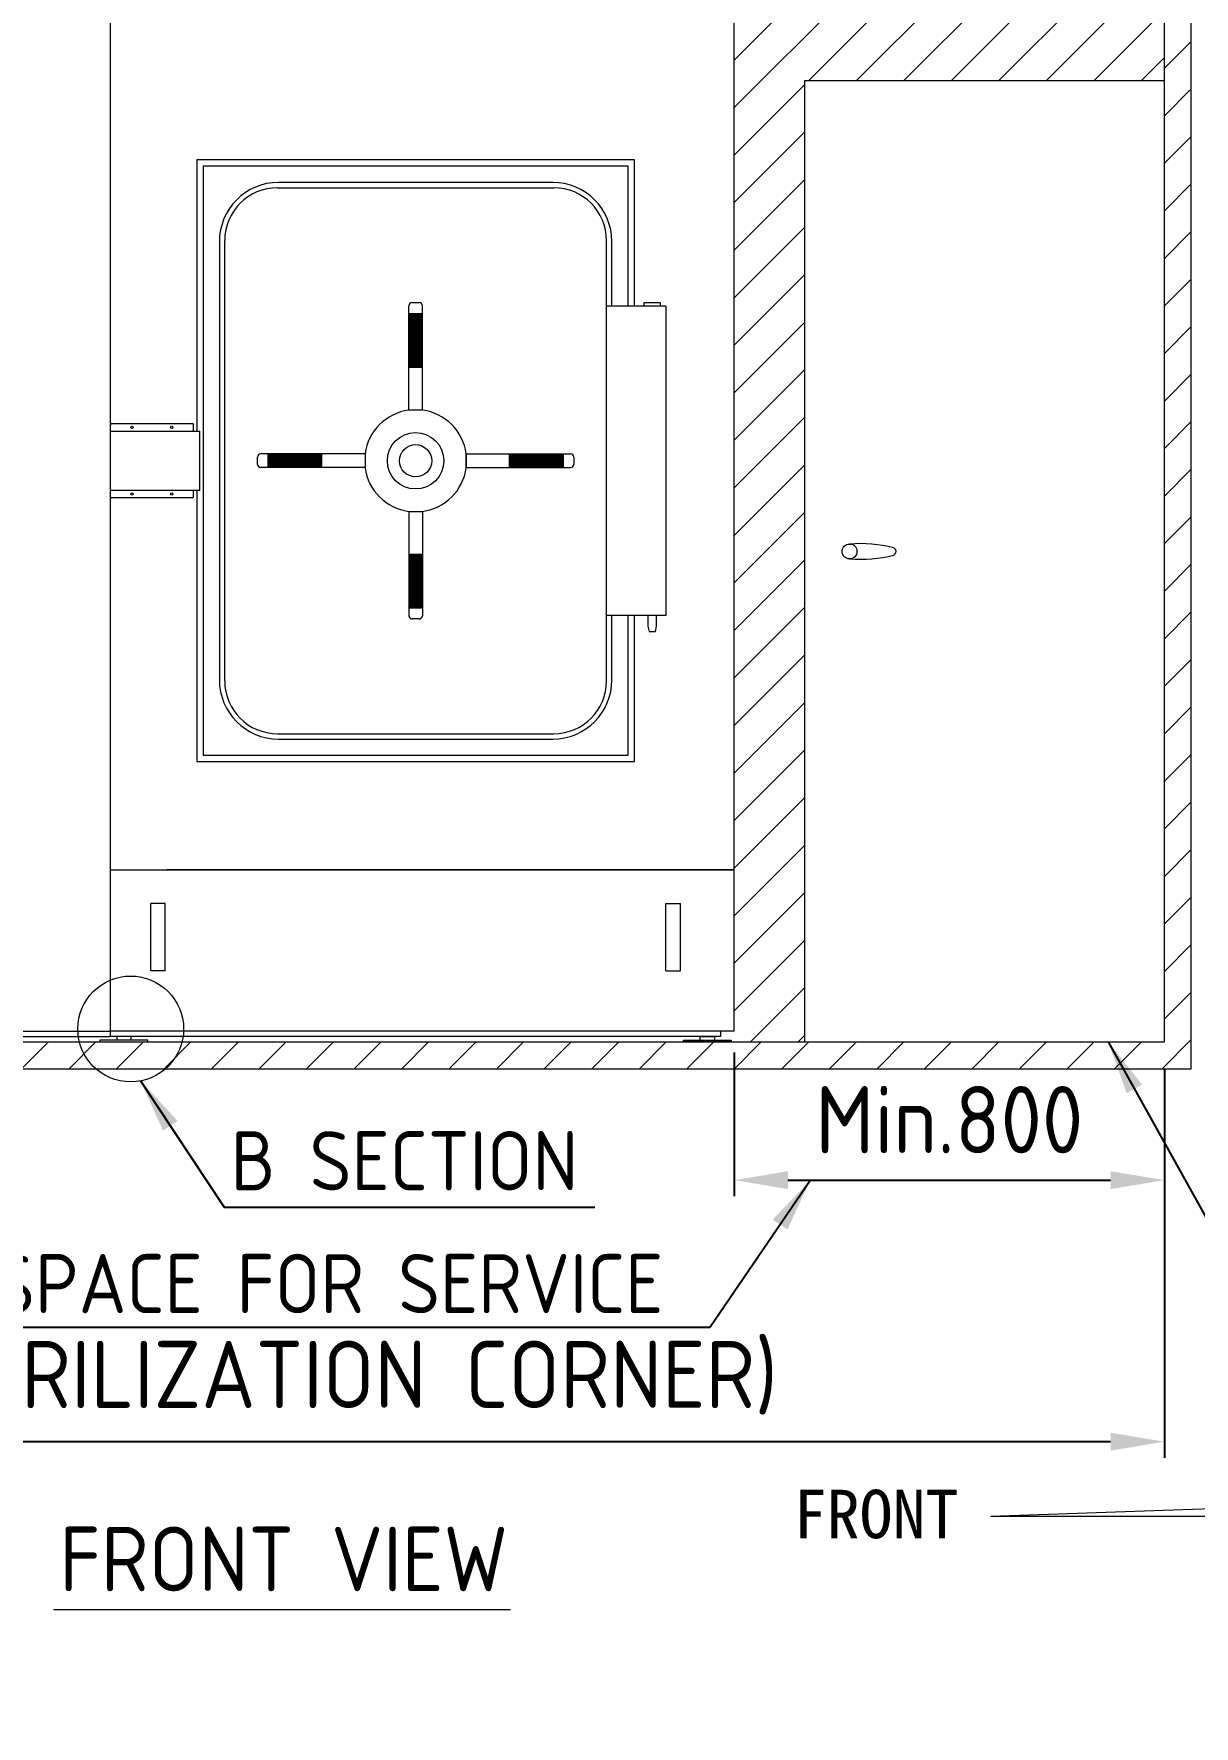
# Model space of a CAD drawing. Header units: millimetres. Extents: x -96603 to 124772, y -7961 to 34801.
# Drawn here: x 7228 to 9386, y 2065 to 5212 of the extents above; entities that cross this region are included whole.
import ezdxf

# ---------------------------------------------------------------- set-up
doc = ezdxf.new("R2010")
doc.units = ezdxf.units.MM
doc.linetypes.add('HIDDEN', pattern=[9.525, 6.35, -3.175])
doc.layers.get('0').update_dxf_attribs({"lineweight": 15})
for name, color, linetype, lineweight in [('D', 3, 'Continuous', 13), ('H', 2, 'HIDDEN', 15), ('S', 4, 'Continuous', 15)]:
    doc.layers.add(name, color=color, linetype=linetype, lineweight=lineweight)
doc.styles.get("Standard").update_dxf_attribs({"font": 'KAIU.TTF'})
doc.styles.add('STU25', font='isocp2.shx')
doc.dimstyles.new('STU25', dxfattribs={"dimscale": 50, "dimtxt": 2.5, "dimasz": 2, "dimexe": 0.6, "dimexo": 1, "dimgap": 1, "dimtad": 1, "dimdsep": 46, "dimtxsty": 'STU25', "dimcen": 2, "dimazin": 2, "dimtfac": 1, "dimtmove": 0, "dimatfit": 3, "dimfxl": 0, "dimtolj": 1, "dimtzin": 0, "dimarcsym": 0})
doc.dimstyles.new('STU25$7', dxfattribs={"dimscale": 50, "dimtxt": 2.5, "dimasz": 2, "dimexe": 1.25, "dimexo": 0.625, "dimgap": 1, "dimtad": 1, "dimdec": 4, "dimdsep": 46, "dimtxsty": 'STU25', "dimcen": 2.5, "dimazin": 2, "dimtfac": 1, "dimtdec": 4, "dimtmove": 0, "dimatfit": 3, "dimfxl": 0, "dimtolj": 1, "dimtzin": 0, "dimarcsym": 0})

# ---------------------------------------------------------------- blocks, each defined once
blk = doc.blocks.new('*D14')
at = {"layer": 'D', "color": 0, "lineweight": -2}
for p, q in [((8530.9, 3317.6), (8530.9, 3050.5)), ((9330.9, 3287.6), (9330.9, 3050.5)), ((8630.9, 3080.5), (9230.9, 3080.5))]:
    blk.add_line(p, q, dxfattribs=at)
at = {"layer": 'D', "color": 0}
for points in [[(8630.9, 3097.2), (8630.9, 3063.9), (8530.9, 3080.5)], [(9230.9, 3097.2), (9230.9, 3063.9), (9330.9, 3080.5)]]:
    blk.add_solid(points, dxfattribs=at)
at = {"layer": 'Defpoints', "color": 0}
for p in [(8530.9, 3367.6), (9330.9, 3337.6), (9330.9, 3080.5)]:
    blk.add_point(p, dxfattribs=at)
at = {"layer": 'D', "color": 0, "insert": (8930.9, 3193), "char_height": 125, "attachment_point": 5, "style": 'STU25'}
blk.add_mtext('\\A1;{\\Fisocp2.shx;Min.800}', dxfattribs=at)
blk = doc.blocks.new('*D17')
at = {"layer": 'D', "color": 0, "lineweight": -2}
for start, end in [(9.4891, 16.9783), (0, 2), (345.0217, 352.5109)]:
    blk.add_arc((9008, 2455.7), 765.6, start, end, dxfattribs=at)
at = {"layer": 'D', "color": 0}
for points in [[(9779.7, 2583.6), (9746.5, 2580.2), (9773.1, 2482.4)], [(9750.4, 2357), (9783.7, 2354.8), (9773.6, 2455.7)]]:
    blk.add_solid(points, dxfattribs=at)
at = {"layer": 'Defpoints', "color": 0}
for p in [(9908.4, 2487.1), (9008, 2455.7), (9008, 2455.7), (9773.4, 2473.5), (9909, 2455.7)]:
    blk.add_point(p, dxfattribs=at)
at = {"layer": 'D', "color": 0, "insert": (9633.6, 2268.3), "char_height": 125, "attachment_point": 5, "rotation": 73.3286, "style": 'STU25'}
blk.add_mtext('\\A1;1%%D-2%%D', dxfattribs=at)
blk = doc.blocks.new('*D20')
at = {"layer": 'D', "color": 0, "lineweight": -2}
for p, q in [((5990.9, 3287.6), (5990.9, 2564.3)), ((9330.9, 3287.6), (9330.9, 2564.3)), ((6090.9, 2594.3), (9230.9, 2594.3))]:
    blk.add_line(p, q, dxfattribs=at)
at = {"layer": 'D', "color": 0}
for points in [[(6090.9, 2610.9), (6090.9, 2577.6), (5990.9, 2594.3)], [(9230.9, 2610.9), (9230.9, 2577.6), (9330.9, 2594.3)]]:
    blk.add_solid(points, dxfattribs=at)
at = {"layer": 'Defpoints', "color": 0}
for p in [(5990.9, 3337.6), (9330.9, 3337.6), (9330.9, 2594.3)]:
    blk.add_point(p, dxfattribs=at)
at = {"layer": 'D', "color": 0, "insert": (6586, 2781.8), "char_height": 125, "attachment_point": 1, "style": 'STU25'}
blk.add_mtext('\\A1;3340(STERILIZATION CORNER)', dxfattribs=at)

msp = doc.modelspace()

# ---------------------------------------------------------------- hatches: boundary and pattern name
at = {"layer": 'D'}
h = msp.add_hatch(dxfattribs=at)
h.set_pattern_fill('ANSI31', color=256, scale=500, style=0)
h.set_pattern_definition([(45, (366496.534, 10901.3), (-44.194174, 44.194174), [])])
h.paths.add_polyline_path([(5990.931, 6597.649), (9330.931, 6597.649), (9330.931, 5124.584), (8661.715, 5124.584), (8661.715, 3337.649), (8530.931, 3337.649), (8530.931, 3367.649), (8530.931, 3667.649), (8530.931, 5417.649), (7370.931, 5417.649), (6790.931, 5417.649), (6790.931, 3367.649), (6790.931, 3337.649), (6660.146, 3337.649), (6660.146, 5124.584), (5990.931, 5124.584)])
at = {"layer": 'H', "ltscale": 5}
h = msp.add_hatch(dxfattribs=at)
h.set_pattern_fill('ANSI31', color=256, scale=500, style=0)
h.set_pattern_definition([(45, (144807.82, 13080.46), (-44.194174, 44.194174), [])])
h.paths.add_polyline_path([(9330.931, 3337.649), (9330.931, 6597.649), (9380.931, 6597.649), (9380.931, 3287.649), (5940.931, 3287.649), (5940.931, 6597.649), (5990.931, 6597.649), (5990.931, 3337.649)])

# ---------------------------------------------------------------- linework, layer by layer
for p, q in [((7370.931, 3357.649), (7370.931, 5407.649)), ((7370.931, 3657.649), (7370.931, 5407.649)), ((7370.931, 3347.649), (7370.931, 5382.649)), ((7370.931, 3347.649), (7370.931, 5382.649)), ((8530.931, 3657.649), (8530.931, 5407.649)), ((8661.715, 5124.584), (8661.715, 3337.649)), ((9330.931, 5124.584), (8661.715, 5124.584)), ((8345.431, 4977.649), (7531.431, 4977.649)), ((7531.431, 4977.649), (7531.431, 4473.149)), ((8345.431, 4705.631), (8345.431, 4977.649)), ((7681.431, 4925.649), (8195.431, 4925.649)), ((8193.431, 4935.649), (7683.431, 4935.649)), ((7573.431, 4825.649), (7573.431, 4010.649)), ((7583.431, 4008.649), (7583.431, 4827.649)), ((8293.431, 4008.649), (8293.431, 4827.649)), ((8303.431, 4705.631), (8303.431, 4825.649)), ((7925.731, 4512.255), (7925.731, 4706.255)), ((7925.731, 4688.442), (7929.544, 4692.255)), ((7925.731, 4690.442), (7927.544, 4692.255)), ((7925.731, 4680.442), (7937.544, 4692.255)), ((7925.731, 4678.442), (7939.544, 4692.255)), ((7925.731, 4676.442), (7941.544, 4692.255)), ((7925.731, 4686.442), (7931.544, 4692.255)), ((7925.731, 4684.442), (7933.544, 4692.255)), ((7925.731, 4682.442), (7935.544, 4692.255)), ((7925.731, 4692.255), (7951.131, 4692.255)), ((7925.731, 4674.442), (7943.544, 4692.255)), ((7925.731, 4672.442), (7945.544, 4692.255)), ((7925.731, 4670.442), (7947.544, 4692.255)), ((7925.731, 4668.442), (7949.544, 4692.255)), ((7925.731, 4666.442), (7951.131, 4691.842)), ((7925.731, 4690.678), (7951.131, 4665.278)), ((7925.731, 4664.442), (7951.131, 4689.842)), ((7925.731, 4688.678), (7951.131, 4663.278)), ((7926.153, 4692.255), (7951.131, 4667.278)), ((7928.153, 4692.255), (7951.131, 4669.278)), ((7930.153, 4692.255), (7951.131, 4671.278)), ((7931.731, 4712.255), (7945.131, 4712.255)), ((7932.153, 4692.255), (7951.131, 4673.278)), ((7934.153, 4692.255), (7951.131, 4675.278)), ((7936.153, 4692.255), (7951.131, 4677.278)), ((7938.153, 4692.255), (7951.131, 4679.278)), ((7940.153, 4692.255), (7951.131, 4681.278)), ((7942.153, 4692.255), (7951.131, 4683.278)), ((7944.153, 4692.255), (7951.131, 4685.278)), ((7946.153, 4692.255), (7951.131, 4687.278)), ((7948.153, 4692.255), (7951.131, 4689.278)), ((7950.153, 4692.255), (7951.131, 4691.278)), ((7951.131, 4512.255), (7951.131, 4706.255)), ((8403.433, 4705.631), (8293.431, 4705.631)), ((8363.433, 4712.131), (8363.933, 4712.631)), ((8363.433, 4706.131), (8363.433, 4712.131)), ((8363.933, 4712.631), (8392.933, 4712.631)), ((8392.933, 4712.631), (8393.433, 4712.131)), ((8393.433, 4712.131), (8393.433, 4706.131)), ((8403.433, 4705.631), (8403.433, 4130.631)), ((7925.731, 4662.442), (7951.131, 4687.842)), ((7925.731, 4686.678), (7951.131, 4661.278)), ((7925.731, 4660.442), (7951.131, 4685.842)), ((7925.731, 4684.678), (7951.131, 4659.278)), ((7925.731, 4658.442), (7951.131, 4683.842)), ((7925.731, 4682.678), (7951.131, 4657.278)), ((7925.731, 4656.442), (7951.131, 4681.842)), ((7925.731, 4680.678), (7951.131, 4655.278)), ((7925.731, 4654.442), (7951.131, 4679.842)), ((7925.731, 4678.678), (7951.131, 4653.278)), ((7925.731, 4652.442), (7951.131, 4677.842)), ((7925.731, 4676.678), (7951.131, 4651.278)), ((7925.731, 4650.442), (7951.131, 4675.842)), ((7925.731, 4674.678), (7951.131, 4649.278)), ((7925.731, 4648.442), (7951.131, 4673.842)), ((7925.731, 4672.678), (7951.131, 4647.278)), ((7925.731, 4646.442), (7951.131, 4671.842)), ((7925.731, 4670.678), (7951.131, 4645.278)), ((7925.731, 4644.442), (7951.131, 4669.842)), ((7925.731, 4668.678), (7951.131, 4643.278)), ((7925.731, 4642.442), (7951.131, 4667.842)), ((7925.731, 4666.678), (7951.131, 4641.278)), ((7925.731, 4640.442), (7951.131, 4665.842)), ((7925.731, 4664.678), (7951.131, 4639.278)), ((7925.731, 4638.442), (7951.131, 4663.842)), ((7925.731, 4662.678), (7951.131, 4637.278)), ((7925.731, 4636.442), (7951.131, 4661.842)), ((7925.731, 4660.678), (7951.131, 4635.278)), ((7925.731, 4634.442), (7951.131, 4659.842)), ((7925.731, 4658.678), (7951.131, 4633.278)), ((7925.731, 4632.442), (7951.131, 4657.842)), ((7925.731, 4656.678), (7951.131, 4631.278)), ((7925.731, 4630.442), (7951.131, 4655.842)), ((7925.731, 4654.678), (7951.131, 4629.278)), ((7925.731, 4628.442), (7951.131, 4653.842)), ((7925.731, 4652.678), (7951.131, 4627.278)), ((7925.731, 4626.442), (7951.131, 4651.842)), ((7925.731, 4650.678), (7951.131, 4625.278)), ((7925.731, 4624.442), (7951.131, 4649.842)), ((7925.731, 4648.678), (7951.131, 4623.278)), ((7925.731, 4622.442), (7951.131, 4647.842)), ((7925.731, 4646.678), (7951.131, 4621.278)), ((7925.731, 4620.442), (7951.131, 4645.842)), ((7925.731, 4644.678), (7951.131, 4619.278)), ((7925.731, 4618.442), (7951.131, 4643.842)), ((7925.731, 4642.678), (7951.131, 4617.278)), ((7925.731, 4616.442), (7951.131, 4641.842)), ((7925.731, 4640.678), (7951.131, 4615.278)), ((7925.731, 4614.442), (7951.131, 4639.842)), ((7925.731, 4638.678), (7951.131, 4613.278)), ((7925.731, 4612.442), (7951.131, 4637.842)), ((7925.731, 4636.678), (7951.131, 4611.278)), ((7925.731, 4610.442), (7951.131, 4635.842)), ((7925.731, 4634.678), (7951.131, 4609.278)), ((7925.731, 4608.442), (7951.131, 4633.842)), ((7925.731, 4632.678), (7951.131, 4607.278)), ((7925.731, 4606.442), (7951.131, 4631.842)), ((7925.731, 4630.678), (7951.131, 4605.278)), ((7925.731, 4604.442), (7951.131, 4629.842)), ((7925.731, 4628.678), (7951.131, 4603.278)), ((7925.731, 4602.442), (7951.131, 4627.842)), ((7925.731, 4626.678), (7951.131, 4601.278)), ((7925.731, 4600.442), (7951.131, 4625.842)), ((7925.731, 4624.678), (7951.131, 4599.278)), ((7925.731, 4598.442), (7951.131, 4623.842)), ((7925.731, 4622.678), (7951.131, 4597.278)), ((7925.731, 4596.442), (7951.131, 4621.842)), ((7925.731, 4620.678), (7951.131, 4595.278)), ((7925.731, 4594.442), (7951.131, 4619.842)), ((7925.731, 4618.678), (7951.131, 4593.278)), ((7925.731, 4592.442), (7951.131, 4617.842)), ((7925.731, 4616.678), (7950.153, 4592.255)), ((7925.731, 4614.678), (7948.153, 4592.255)), ((7925.731, 4612.678), (7946.153, 4592.255)), ((7925.731, 4610.678), (7944.153, 4592.255)), ((7925.731, 4608.678), (7942.153, 4592.255)), ((7925.731, 4606.678), (7940.153, 4592.255)), ((7925.731, 4604.678), (7938.153, 4592.255)), ((7925.731, 4602.678), (7936.153, 4592.255)), ((7925.731, 4600.678), (7934.153, 4592.255)), ((7925.731, 4598.678), (7932.153, 4592.255)), ((7925.731, 4596.678), (7930.153, 4592.255)), ((7925.731, 4594.678), (7928.153, 4592.255)), ((7927.544, 4592.255), (7951.131, 4615.842)), ((7929.544, 4592.255), (7951.131, 4613.842)), ((7931.544, 4592.255), (7951.131, 4611.842)), ((7933.544, 4592.255), (7951.131, 4609.842)), ((7935.544, 4592.255), (7951.131, 4607.842)), ((7937.544, 4592.255), (7951.131, 4605.842)), ((7939.544, 4592.255), (7951.131, 4603.842)), ((7941.544, 4592.255), (7951.131, 4601.842)), ((7943.544, 4592.255), (7951.131, 4599.842)), ((7945.544, 4592.255), (7951.131, 4597.842)), ((7947.544, 4592.255), (7951.131, 4595.842)), ((7925.731, 4592.255), (7951.131, 4592.255)), ((7949.544, 4592.255), (7951.131, 4593.842)), ((7951.431, 4512.255), (7925.431, 4512.255)), ((7370.931, 4351.149), (7370.931, 4485.149)), ((7370.931, 4473.149), (7537.431, 4473.149)), ((7372.931, 4487.149), (7523.431, 4487.149)), ((7525.431, 4473.149), (7525.431, 4485.149)), ((7537.431, 4363.149), (7537.431, 4473.149)), ((7537.431, 4472.139), (7537.431, 4473.149)), ((7537.431, 4472.149), (7537.431, 4473.149)), ((7537.431, 4472.139), (7537.431, 4473.149)), ((7537.431, 4472.149), (7537.431, 4473.149)), ((7644.324, 4411.449), (7644.324, 4424.849)), ((7844.324, 4430.849), (7650.324, 4430.849)), ((7844.324, 4405.449), (7650.324, 4405.449)), ((7664.324, 4425.872), (7669.302, 4430.849)), ((7664.324, 4427.872), (7667.302, 4430.849)), ((7664.324, 4429.872), (7665.302, 4430.849)), ((7664.324, 4423.872), (7671.302, 4430.849)), ((7664.324, 4415.872), (7679.302, 4430.849)), ((7664.324, 4413.872), (7681.302, 4430.849)), ((7664.324, 4405.449), (7664.324, 4430.849)), ((7664.324, 4417.872), (7677.302, 4430.849)), ((7664.324, 4421.872), (7673.302, 4430.849)), ((7664.324, 4419.872), (7675.302, 4430.849)), ((7664.324, 4405.872), (7689.302, 4430.849)), ((7664.324, 4411.872), (7683.302, 4430.849)), ((7664.324, 4409.872), (7685.302, 4430.849)), ((7664.324, 4407.872), (7687.302, 4430.849)), ((7688.138, 4405.449), (7664.324, 4429.263)), ((7686.138, 4405.449), (7664.324, 4427.263)), ((7684.138, 4405.449), (7664.324, 4425.263)), ((7682.138, 4405.449), (7664.324, 4423.263)), ((7680.138, 4405.449), (7664.324, 4421.263)), ((7678.138, 4405.449), (7664.324, 4419.263)), ((7676.138, 4405.449), (7664.324, 4417.263)), ((7674.138, 4405.449), (7664.324, 4415.263)), ((7672.138, 4405.449), (7664.324, 4413.263)), ((7670.138, 4405.449), (7664.324, 4411.263)), ((7668.138, 4405.449), (7664.324, 4409.263)), ((7666.138, 4405.449), (7664.324, 4407.263)), ((7690.138, 4405.449), (7664.738, 4430.849)), ((7665.902, 4405.449), (7691.302, 4430.849)), ((7692.138, 4405.449), (7666.738, 4430.849)), ((7667.902, 4405.449), (7693.302, 4430.849)), ((7694.138, 4405.449), (7668.738, 4430.849)), ((7669.902, 4405.449), (7695.302, 4430.849)), ((7696.138, 4405.449), (7670.738, 4430.849)), ((7671.902, 4405.449), (7697.302, 4430.849)), ((7698.138, 4405.449), (7672.738, 4430.849)), ((7673.902, 4405.449), (7699.302, 4430.849)), ((7700.138, 4405.449), (7674.738, 4430.849)), ((7675.902, 4405.449), (7701.302, 4430.849)), ((7702.138, 4405.449), (7676.738, 4430.849)), ((7677.902, 4405.449), (7703.302, 4430.849)), ((7704.138, 4405.449), (7678.738, 4430.849)), ((7679.902, 4405.449), (7705.302, 4430.849)), ((7706.138, 4405.449), (7680.738, 4430.849)), ((7681.902, 4405.449), (7707.302, 4430.849)), ((7708.138, 4405.449), (7682.738, 4430.849)), ((7683.902, 4405.449), (7709.302, 4430.849)), ((7710.138, 4405.449), (7684.738, 4430.849)), ((7685.902, 4405.449), (7711.302, 4430.849)), ((7712.138, 4405.449), (7686.738, 4430.849)), ((7687.902, 4405.449), (7713.302, 4430.849)), ((7714.138, 4405.449), (7688.738, 4430.849)), ((7689.902, 4405.449), (7715.302, 4430.849)), ((7716.138, 4405.449), (7690.738, 4430.849)), ((7691.902, 4405.449), (7717.302, 4430.849)), ((7718.138, 4405.449), (7692.738, 4430.849)), ((7693.902, 4405.449), (7719.302, 4430.849)), ((7720.138, 4405.449), (7694.738, 4430.849)), ((7695.902, 4405.449), (7721.302, 4430.849)), ((7722.138, 4405.449), (7696.738, 4430.849)), ((7697.902, 4405.449), (7723.302, 4430.849)), ((7724.138, 4405.449), (7698.738, 4430.849)), ((7699.902, 4405.449), (7725.302, 4430.849)), ((7726.138, 4405.449), (7700.738, 4430.849)), ((7701.902, 4405.449), (7727.302, 4430.849)), ((7728.138, 4405.449), (7702.738, 4430.849)), ((7703.902, 4405.449), (7729.302, 4430.849)), ((7730.138, 4405.449), (7704.738, 4430.849)), ((7705.902, 4405.449), (7731.302, 4430.849)), ((7732.138, 4405.449), (7706.738, 4430.849)), ((7707.902, 4405.449), (7733.302, 4430.849)), ((7734.138, 4405.449), (7708.738, 4430.849)), ((7709.902, 4405.449), (7735.302, 4430.849)), ((7736.138, 4405.449), (7710.738, 4430.849)), ((7711.902, 4405.449), (7737.302, 4430.849)), ((7738.138, 4405.449), (7712.738, 4430.849)), ((7713.902, 4405.449), (7739.302, 4430.849)), ((7740.138, 4405.449), (7714.738, 4430.849)), ((7715.902, 4405.449), (7741.302, 4430.849)), ((7742.138, 4405.449), (7716.738, 4430.849)), ((7717.902, 4405.449), (7743.302, 4430.849)), ((7744.138, 4405.449), (7718.738, 4430.849)), ((7719.902, 4405.449), (7745.302, 4430.849)), ((7746.138, 4405.449), (7720.738, 4430.849)), ((7721.902, 4405.449), (7747.302, 4430.849)), ((7748.138, 4405.449), (7722.738, 4430.849)), ((7723.902, 4405.449), (7749.302, 4430.849)), ((7750.138, 4405.449), (7724.738, 4430.849)), ((7725.902, 4405.449), (7751.302, 4430.849)), ((7752.138, 4405.449), (7726.738, 4430.849)), ((7727.902, 4405.449), (7753.302, 4430.849)), ((7754.138, 4405.449), (7728.738, 4430.849)), ((7729.902, 4405.449), (7755.302, 4430.849)), ((7756.138, 4405.449), (7730.738, 4430.849)), ((7731.902, 4405.449), (7757.302, 4430.849)), ((7758.138, 4405.449), (7732.738, 4430.849)), ((7733.902, 4405.449), (7759.302, 4430.849)), ((7760.138, 4405.449), (7734.738, 4430.849)), ((7735.902, 4405.449), (7761.302, 4430.849)), ((7762.138, 4405.449), (7736.738, 4430.849)), ((7737.902, 4405.449), (7763.302, 4430.849)), ((7764.138, 4405.449), (7738.738, 4430.849)), ((7739.902, 4405.449), (7764.324, 4429.872)), ((7764.324, 4407.263), (7740.738, 4430.849)), ((7741.902, 4405.449), (7764.324, 4427.872)), ((7764.324, 4409.263), (7742.738, 4430.849)), ((7743.902, 4405.449), (7764.324, 4425.872)), ((7764.324, 4411.263), (7744.738, 4430.849)), ((7745.902, 4405.449), (7764.324, 4423.872)), ((7764.324, 4413.263), (7746.738, 4430.849)), ((7747.902, 4405.449), (7764.324, 4421.872)), ((7764.324, 4415.263), (7748.738, 4430.849)), ((7749.902, 4405.449), (7764.324, 4419.872)), ((7764.324, 4417.263), (7750.738, 4430.849)), ((7751.902, 4405.449), (7764.324, 4417.872)), ((7764.324, 4419.263), (7752.738, 4430.849)), ((7753.902, 4405.449), (7764.324, 4415.872)), ((7764.324, 4421.263), (7754.738, 4430.849)), ((7755.902, 4405.449), (7764.324, 4413.872)), ((7764.324, 4423.263), (7756.738, 4430.849)), ((7757.902, 4405.449), (7764.324, 4411.872)), ((7764.324, 4425.263), (7758.738, 4430.849)), ((7759.902, 4405.449), (7764.324, 4409.872)), ((7764.324, 4427.263), (7760.738, 4430.849)), ((7761.902, 4405.449), (7764.324, 4407.872)), ((7764.324, 4429.263), (7762.738, 4430.849)), ((7764.324, 4405.449), (7764.324, 4430.849)), ((7844.324, 4431.149), (7844.324, 4405.149)), ((8032.537, 4405.149), (8032.537, 4431.149)), ((8032.537, 4430.849), (8032.537, 4405.449)), ((8032.537, 4430.849), (8226.537, 4430.849)), ((8032.537, 4405.449), (8226.537, 4405.449)), ((8114.96, 4430.849), (8112.537, 4428.426)), ((8124.96, 4430.849), (8112.537, 4418.426)), ((8122.96, 4430.849), (8112.537, 4420.426)), ((8120.96, 4430.849), (8112.537, 4422.426)), ((8118.96, 4430.849), (8112.537, 4424.426)), ((8116.96, 4430.849), (8112.537, 4426.426)), ((8112.537, 4430.849), (8112.537, 4405.449)), ((8136.96, 4430.849), (8112.537, 4406.426)), ((8134.96, 4430.849), (8112.537, 4408.426)), ((8132.96, 4430.849), (8112.537, 4410.426)), ((8130.96, 4430.849), (8112.537, 4412.426)), ((8128.96, 4430.849), (8112.537, 4414.426)), ((8126.96, 4430.849), (8112.537, 4416.426)), ((8112.537, 4429.036), (8136.124, 4405.449)), ((8112.537, 4427.036), (8134.124, 4405.449)), ((8112.537, 4425.036), (8132.124, 4405.449)), ((8112.537, 4423.036), (8130.124, 4405.449)), ((8112.537, 4421.036), (8128.124, 4405.449)), ((8112.537, 4419.036), (8126.124, 4405.449)), ((8112.537, 4417.036), (8124.124, 4405.449)), ((8112.537, 4415.036), (8122.124, 4405.449)), ((8112.537, 4413.036), (8120.124, 4405.449)), ((8112.537, 4411.036), (8118.124, 4405.449)), ((8112.537, 4409.036), (8116.124, 4405.449)), ((8112.537, 4407.036), (8114.124, 4405.449)), ((8112.724, 4430.849), (8138.124, 4405.449)), ((8138.96, 4430.849), (8113.56, 4405.449)), ((8114.724, 4430.849), (8140.124, 4405.449)), ((8140.96, 4430.849), (8115.56, 4405.449)), ((8116.724, 4430.849), (8142.124, 4405.449)), ((8142.96, 4430.849), (8117.56, 4405.449)), ((8118.724, 4430.849), (8144.124, 4405.449)), ((8144.96, 4430.849), (8119.56, 4405.449)), ((8120.724, 4430.849), (8146.124, 4405.449)), ((8146.96, 4430.849), (8121.56, 4405.449)), ((8122.724, 4430.849), (8148.124, 4405.449)), ((8148.96, 4430.849), (8123.56, 4405.449)), ((8124.724, 4430.849), (8150.124, 4405.449)), ((8150.96, 4430.849), (8125.56, 4405.449)), ((8126.724, 4430.849), (8152.124, 4405.449)), ((8152.96, 4430.849), (8127.56, 4405.449)), ((8128.724, 4430.849), (8154.124, 4405.449)), ((8154.96, 4430.849), (8129.56, 4405.449)), ((8130.724, 4430.849), (8156.124, 4405.449)), ((8156.96, 4430.849), (8131.56, 4405.449)), ((8132.724, 4430.849), (8158.124, 4405.449)), ((8158.96, 4430.849), (8133.56, 4405.449)), ((8134.724, 4430.849), (8160.124, 4405.449)), ((8160.96, 4430.849), (8135.56, 4405.449)), ((8136.724, 4430.849), (8162.124, 4405.449)), ((8162.96, 4430.849), (8137.56, 4405.449)), ((8138.724, 4430.849), (8164.124, 4405.449)), ((8164.96, 4430.849), (8139.56, 4405.449)), ((8140.724, 4430.849), (8166.124, 4405.449)), ((8166.96, 4430.849), (8141.56, 4405.449)), ((8142.724, 4430.849), (8168.124, 4405.449)), ((8168.96, 4430.849), (8143.56, 4405.449)), ((8144.724, 4430.849), (8170.124, 4405.449)), ((8170.96, 4430.849), (8145.56, 4405.449)), ((8146.724, 4430.849), (8172.124, 4405.449)), ((8172.96, 4430.849), (8147.56, 4405.449)), ((8148.724, 4430.849), (8174.124, 4405.449)), ((8174.96, 4430.849), (8149.56, 4405.449)), ((8150.724, 4430.849), (8176.124, 4405.449)), ((8176.96, 4430.849), (8151.56, 4405.449)), ((8152.724, 4430.849), (8178.124, 4405.449)), ((8178.96, 4430.849), (8153.56, 4405.449)), ((8154.724, 4430.849), (8180.124, 4405.449)), ((8180.96, 4430.849), (8155.56, 4405.449)), ((8156.724, 4430.849), (8182.124, 4405.449)), ((8182.96, 4430.849), (8157.56, 4405.449)), ((8158.724, 4430.849), (8184.124, 4405.449)), ((8184.96, 4430.849), (8159.56, 4405.449)), ((8160.724, 4430.849), (8186.124, 4405.449)), ((8186.96, 4430.849), (8161.56, 4405.449)), ((8162.724, 4430.849), (8188.124, 4405.449)), ((8188.96, 4430.849), (8163.56, 4405.449)), ((8164.724, 4430.849), (8190.124, 4405.449)), ((8190.96, 4430.849), (8165.56, 4405.449)), ((8166.724, 4430.849), (8192.124, 4405.449)), ((8192.96, 4430.849), (8167.56, 4405.449)), ((8168.724, 4430.849), (8194.124, 4405.449)), ((8194.96, 4430.849), (8169.56, 4405.449)), ((8170.724, 4430.849), (8196.124, 4405.449)), ((8196.96, 4430.849), (8171.56, 4405.449)), ((8172.724, 4430.849), (8198.124, 4405.449)), ((8198.96, 4430.849), (8173.56, 4405.449)), ((8174.724, 4430.849), (8200.124, 4405.449)), ((8200.96, 4430.849), (8175.56, 4405.449)), ((8176.724, 4430.849), (8202.124, 4405.449)), ((8202.96, 4430.849), (8177.56, 4405.449)), ((8178.724, 4430.849), (8204.124, 4405.449)), ((8204.96, 4430.849), (8179.56, 4405.449)), ((8180.724, 4430.849), (8206.124, 4405.449)), ((8206.96, 4430.849), (8181.56, 4405.449)), ((8182.724, 4430.849), (8208.124, 4405.449)), ((8208.96, 4430.849), (8183.56, 4405.449)), ((8184.724, 4430.849), (8210.124, 4405.449)), ((8210.96, 4430.849), (8185.56, 4405.449)), ((8186.724, 4430.849), (8212.124, 4405.449)), ((8212.537, 4430.426), (8187.56, 4405.449)), ((8188.724, 4430.849), (8212.537, 4407.036)), ((8212.537, 4428.426), (8189.56, 4405.449)), ((8190.724, 4430.849), (8212.537, 4409.036)), ((8212.537, 4426.426), (8191.56, 4405.449)), ((8192.724, 4430.849), (8212.537, 4411.036)), ((8212.537, 4424.426), (8193.56, 4405.449)), ((8194.724, 4430.849), (8212.537, 4413.036)), ((8212.537, 4422.426), (8195.56, 4405.449)), ((8196.724, 4430.849), (8212.537, 4415.036)), ((8212.537, 4420.426), (8197.56, 4405.449)), ((8198.724, 4430.849), (8212.537, 4417.036)), ((8212.537, 4418.426), (8199.56, 4405.449)), ((8200.724, 4430.849), (8212.537, 4419.036)), ((8212.537, 4416.426), (8201.56, 4405.449)), ((8202.724, 4430.849), (8212.537, 4421.036)), ((8212.537, 4414.426), (8203.56, 4405.449)), ((8204.724, 4430.849), (8212.537, 4423.036)), ((8212.537, 4412.426), (8205.56, 4405.449)), ((8206.724, 4430.849), (8212.537, 4425.036)), ((8212.537, 4410.426), (8207.56, 4405.449)), ((8208.724, 4430.849), (8212.537, 4427.036)), ((8212.537, 4408.426), (8209.56, 4405.449)), ((8210.724, 4430.849), (8212.537, 4429.036)), ((8212.537, 4406.426), (8211.56, 4405.449)), ((8212.537, 4430.849), (8212.537, 4405.449)), ((8232.537, 4424.849), (8232.537, 4411.449)), ((7537.431, 4363.149), (7370.931, 4363.149)), ((7523.431, 4349.149), (7372.931, 4349.149)), ((7525.431, 4351.149), (7525.431, 4363.149)), ((7531.431, 4363.149), (7531.431, 3858.649)), ((7537.431, 4363.149), (7537.431, 4364.159)), ((7537.431, 4363.149), (7537.431, 4364.149)), ((7925.431, 4324.043), (7951.431, 4324.043)), ((7925.731, 4324.043), (7925.731, 4130.043)), ((7951.131, 4324.043), (7951.131, 4130.043)), ((7927.317, 4244.043), (7925.731, 4242.456)), ((7933.317, 4244.043), (7925.731, 4236.456)), ((7931.317, 4244.043), (7925.731, 4238.456)), ((7929.317, 4244.043), (7925.731, 4240.456)), ((7939.317, 4244.043), (7925.731, 4230.456)), ((7937.317, 4244.043), (7925.731, 4232.456)), ((7935.317, 4244.043), (7925.731, 4234.456)), ((7951.131, 4244.043), (7925.731, 4244.043)), ((7949.317, 4244.043), (7925.731, 4220.456)), ((7947.317, 4244.043), (7925.731, 4222.456)), ((7945.317, 4244.043), (7925.731, 4224.456)), ((7943.317, 4244.043), (7925.731, 4226.456)), ((7941.317, 4244.043), (7925.731, 4228.456)), ((7951.131, 4243.856), (7925.731, 4218.456)), ((7951.131, 4217.62), (7925.731, 4243.02)), ((7951.131, 4241.856), (7925.731, 4216.456)), ((7951.131, 4215.62), (7925.731, 4241.02)), ((7951.131, 4239.856), (7925.731, 4214.456)), ((7951.131, 4213.62), (7925.731, 4239.02)), ((7951.131, 4237.856), (7925.731, 4212.456)), ((7951.131, 4211.62), (7925.731, 4237.02)), ((7951.131, 4235.856), (7925.731, 4210.456)), ((7951.131, 4209.62), (7925.731, 4235.02)), ((7951.131, 4233.856), (7925.731, 4208.456)), ((7951.131, 4207.62), (7925.731, 4233.02)), ((7951.131, 4231.856), (7925.731, 4206.456)), ((7951.131, 4205.62), (7925.731, 4231.02)), ((7951.131, 4229.856), (7925.731, 4204.456)), ((7951.131, 4203.62), (7925.731, 4229.02)), ((7951.131, 4227.856), (7925.731, 4202.456)), ((7951.131, 4201.62), (7925.731, 4227.02)), ((7951.131, 4225.856), (7925.731, 4200.456)), ((7951.131, 4199.62), (7925.731, 4225.02)), ((7951.131, 4223.856), (7925.731, 4198.456)), ((7951.131, 4197.62), (7925.731, 4223.02)), ((7951.131, 4221.856), (7925.731, 4196.456)), ((7951.131, 4195.62), (7925.731, 4221.02)), ((7951.131, 4219.856), (7925.731, 4194.456)), ((7951.131, 4193.62), (7925.731, 4219.02)), ((7951.131, 4217.856), (7925.731, 4192.456)), ((7951.131, 4191.62), (7925.731, 4217.02)), ((7951.131, 4219.62), (7926.708, 4244.043)), ((7951.131, 4221.62), (7928.708, 4244.043)), ((7951.131, 4223.62), (7930.708, 4244.043)), ((7951.131, 4225.62), (7932.708, 4244.043)), ((7951.131, 4227.62), (7934.708, 4244.043)), ((7951.131, 4229.62), (7936.708, 4244.043)), ((7951.131, 4231.62), (7938.708, 4244.043)), ((7951.131, 4233.62), (7940.708, 4244.043)), ((7951.131, 4235.62), (7942.708, 4244.043)), ((7951.131, 4237.62), (7944.708, 4244.043)), ((7951.131, 4239.62), (7946.708, 4244.043)), ((7951.131, 4241.62), (7948.708, 4244.043)), ((7951.131, 4215.856), (7925.731, 4190.456)), ((7951.131, 4189.62), (7925.731, 4215.02)), ((7951.131, 4213.856), (7925.731, 4188.456)), ((7951.131, 4187.62), (7925.731, 4213.02)), ((7951.131, 4211.856), (7925.731, 4186.456)), ((7951.131, 4185.62), (7925.731, 4211.02)), ((7951.131, 4209.856), (7925.731, 4184.456)), ((7951.131, 4183.62), (7925.731, 4209.02)), ((7951.131, 4207.856), (7925.731, 4182.456)), ((7951.131, 4181.62), (7925.731, 4207.02)), ((7951.131, 4205.856), (7925.731, 4180.456)), ((7951.131, 4179.62), (7925.731, 4205.02)), ((7951.131, 4203.856), (7925.731, 4178.456)), ((7951.131, 4177.62), (7925.731, 4203.02)), ((7951.131, 4201.856), (7925.731, 4176.456)), ((7951.131, 4175.62), (7925.731, 4201.02)), ((7951.131, 4199.856), (7925.731, 4174.456)), ((7951.131, 4173.62), (7925.731, 4199.02)), ((7951.131, 4197.856), (7925.731, 4172.456)), ((7951.131, 4171.62), (7925.731, 4197.02)), ((7951.131, 4195.856), (7925.731, 4170.456)), ((7951.131, 4169.62), (7925.731, 4195.02)), ((7951.131, 4193.856), (7925.731, 4168.456)), ((7951.131, 4167.62), (7925.731, 4193.02)), ((7951.131, 4191.856), (7925.731, 4166.456)), ((7951.131, 4165.62), (7925.731, 4191.02)), ((7951.131, 4189.856), (7925.731, 4164.456)), ((7951.131, 4163.62), (7925.731, 4189.02)), ((7951.131, 4187.856), (7925.731, 4162.456)), ((7951.131, 4161.62), (7925.731, 4187.02)), ((7951.131, 4185.856), (7925.731, 4160.456)), ((7951.131, 4159.62), (7925.731, 4185.02)), ((7951.131, 4183.856), (7925.731, 4158.456)), ((7951.131, 4157.62), (7925.731, 4183.02)), ((7951.131, 4181.856), (7925.731, 4156.456)), ((7951.131, 4155.62), (7925.731, 4181.02)), ((7951.131, 4179.856), (7925.731, 4154.456)), ((7951.131, 4153.62), (7925.731, 4179.02)), ((7951.131, 4177.856), (7925.731, 4152.456)), ((7951.131, 4151.62), (7925.731, 4177.02)), ((7951.131, 4175.856), (7925.731, 4150.456)), ((7951.131, 4149.62), (7925.731, 4175.02)), ((7951.131, 4173.856), (7925.731, 4148.456)), ((7951.131, 4147.62), (7925.731, 4173.02)), ((7951.131, 4171.856), (7925.731, 4146.456)), ((7951.131, 4145.62), (7925.731, 4171.02)), ((7951.131, 4169.856), (7925.731, 4144.456)), ((7950.708, 4144.043), (7925.731, 4169.02)), ((7948.708, 4144.043), (7925.731, 4167.02)), ((7946.708, 4144.043), (7925.731, 4165.02)), ((7944.708, 4144.043), (7925.731, 4163.02)), ((7942.708, 4144.043), (7925.731, 4161.02)), ((7940.708, 4144.043), (7925.731, 4159.02)), ((7938.708, 4144.043), (7925.731, 4157.02)), ((7936.708, 4144.043), (7925.731, 4155.02)), ((7951.131, 4167.856), (7927.317, 4144.043)), ((7951.131, 4165.856), (7929.317, 4144.043)), ((7951.131, 4163.856), (7931.317, 4144.043)), ((7951.131, 4161.856), (7933.317, 4144.043)), ((7951.131, 4159.856), (7935.317, 4144.043)), ((7951.131, 4157.856), (7937.317, 4144.043)), ((7951.131, 4155.856), (7939.317, 4144.043)), ((7951.131, 4153.856), (7941.317, 4144.043)), ((7934.708, 4144.043), (7925.731, 4153.02)), ((7932.708, 4144.043), (7925.731, 4151.02)), ((7930.708, 4144.043), (7925.731, 4149.02)), ((7928.708, 4144.043), (7925.731, 4147.02)), ((7926.708, 4144.043), (7925.731, 4145.02)), ((7951.131, 4144.043), (7925.731, 4144.043)), ((7945.131, 4124.043), (7931.731, 4124.043)), ((7951.131, 4151.856), (7943.317, 4144.043)), ((7951.131, 4149.856), (7945.317, 4144.043)), ((7951.131, 4147.856), (7947.317, 4144.043)), ((7951.131, 4145.856), (7949.317, 4144.043)), ((8403.433, 4130.631), (8293.431, 4130.631)), ((8303.431, 4010.649), (8303.431, 4130.631)), ((8345.431, 3858.649), (8345.431, 4130.631)), ((8370.433, 4130.631), (8370.433, 4110.631)), ((8386.433, 4110.631), (8386.433, 4130.631)), ((8370.433, 4110.631), (8372.433, 4100.631)), ((8372.433, 4100.631), (8384.433, 4100.631)), ((8384.433, 4100.631), (8386.433, 4110.631)), ((7681.431, 3910.649), (8195.431, 3910.649)), ((7683.431, 3900.649), (8193.431, 3900.649)), ((7531.431, 3858.649), (8345.431, 3858.649)), ((7370.931, 3357.649), (7370.931, 3657.649)), ((7370.931, 3657.649), (8530.931, 3657.649)), ((8530.931, 3657.649), (7476.071, 3657.649)), ((8530.931, 3357.649), (8530.931, 3657.649)), ((7445.931, 3469.649), (7445.931, 3594.649)), ((7472.931, 3594.649), (7445.931, 3594.649)), ((7472.931, 3469.649), (7472.931, 3594.649)), ((8403.931, 3469.649), (8403.931, 3594.649)), ((8403.931, 3594.649), (8430.931, 3594.649)), ((8430.931, 3469.649), (8430.931, 3594.649)), ((7472.931, 3469.649), (7445.931, 3469.649)), ((8403.931, 3469.649), (8430.931, 3469.649)), ((6790.931, 3357.649), (7370.931, 3357.649)), ((6815.931, 3347.649), (7370.931, 3347.649)), ((7351.431, 3340.649), (7351.431, 3337.649)), ((7440.431, 3340.649), (7351.431, 3340.649)), ((7351.431, 3337.649), (7440.431, 3337.649)), ((8530.931, 3357.649), (7370.931, 3357.649)), ((8505.931, 3347.649), (7370.931, 3347.649)), ((7382.652, 3347.649), (7382.652, 3340.649)), ((7409.21, 3347.649), (7382.652, 3347.649)), ((7409.21, 3340.649), (7409.21, 3347.649)), ((7440.431, 3337.649), (7440.431, 3340.649)), ((8436.431, 3340.649), (8525.431, 3340.649)), ((8436.431, 3337.649), (8436.431, 3340.649)), ((8525.431, 3337.649), (8436.431, 3337.649)), ((8467.652, 3347.649), (8494.21, 3347.649)), ((8467.652, 3340.649), (8467.652, 3347.649)), ((8494.21, 3347.649), (8494.21, 3340.649)), ((8505.931, 3347.649), (8505.931, 3357.649)), ((8525.431, 3340.649), (8525.431, 3337.649)), ((9007.966, 2455.668), (9908.418, 2487.113)), ((9007.966, 2455.668), (9908.966, 2455.668))]:
    msp.add_line(p, q)
at = {"ltscale": 5}
for p, q in [((8333.431, 4965.649), (7543.431, 4965.649)), ((7543.431, 4965.649), (7543.431, 3870.649)), ((8333.431, 4705.631), (8333.431, 4965.649)), ((8333.431, 3870.649), (8333.431, 4130.631)), ((7543.431, 3870.649), (8333.431, 3870.649))]:
    msp.add_line(p, q, dxfattribs=at)
for centre, radius in [((7410.931, 4480.149), 2.25), ((7484.931, 4480.149), 2.25), ((7938.431, 4418.149), 52.5), ((7938.431, 4418.149), 30), ((7410.931, 4356.149), 2.25), ((7484.931, 4356.149), 2.25), ((8745.338, 4249.482), 13.838)]:
    msp.add_circle(centre, radius)
for centre, radius, start, end in [((7683.431, 4825.649), 110, 90, 180), ((7681.431, 4827.649), 98, 90, 180), ((8193.431, 4825.649), 110, 0, 90), ((8195.431, 4827.649), 98, 0, 90), ((7931.731, 4706.255), 6, 90, 180), ((7945.131, 4706.255), 6, 0, 90), ((7938.431, 4418.149), 95, 97.865153, 172.134847), ((7938.431, 4418.149), 95, 7.865153, 82.134847), ((7372.931, 4485.149), 2, 90, 180), ((7523.431, 4485.149), 2, 0, 90), ((7650.324, 4424.849), 6, 90, 180), ((7650.324, 4411.449), 6, 180, 270), ((8226.537, 4424.849), 6, 0, 90), ((8226.537, 4411.449), 6, 270, 0), ((7938.431, 4418.149), 95, 187.865153, 262.134847), ((7938.431, 4418.149), 95, 277.865153, 352.134847), ((7372.931, 4351.149), 2, 180, 270), ((7523.431, 4351.149), 2, 270, 0), ((8764.968, 4011.6), 252.485, 75.656554, 94.459065), ((8824.355, 4249.482), 7.438, 272.871294, 87.128706), ((8764.968, 4487.365), 252.485, 265.540935, 284.343446), ((7931.731, 4130.043), 6, 180, 270), ((7945.131, 4130.043), 6, 270, 0), ((7683.431, 4010.649), 110, 180, 270), ((7681.431, 4008.649), 98, 180, 270), ((8193.431, 4010.649), 110, 270, 0), ((8195.431, 4008.649), 98, 270, 0)]:
    msp.add_arc(centre, radius, start, end)
at = {"layer": 'D'}
msp.add_line((7265.162, 2281.995), (8114.763, 2281.995), dxfattribs=at)
msp.add_circle((7408.6, 3361.645), 98.378, dxfattribs=at)
at = {"layer": 'S'}
for p, q in [((9330.931, 3337.649), (9330.931, 6597.649)), ((9380.931, 3287.649), (9380.931, 6597.649)), ((5990.931, 3337.649), (9330.931, 3337.649)), ((5940.931, 3287.649), (9380.931, 3287.649))]:
    msp.add_line(p, q, dxfattribs=at)

# ---------------------------------------------------------------- texts
at = {"layer": 'D', "attachment_point": 1}
for s, insert, char_height in [('{\\Fisocp2.shx;\\C3;B SECTION}', (7594.131, 3171.574), 110), ('{\\Fisocp2.shx;\\C3;MIN. SPACE FOR SERVICE}', (6847.135, 2943.221), 110), ('FRONT', (8641.619, 2504.794), 90), ('{\\Fisocp2.shx;\\C11;FRONT VIEW}', (7275.796, 2436.166), 120)]:
    msp.add_mtext(s, dxfattribs=dict(at, insert=insert, char_height=char_height))

# ---------------------------------------------------------------- dimensions: what is measured, and where the dimension line sits
at = {"layer": 'D'}
dim = msp.add_linear_dim(base=(9330.931, 3080.545), p1=(8530.931, 3367.649), p2=(9330.931, 3337.649), text='{\\Fisocp2.shx;Min.<>}', dimstyle='STU25', dxfattribs=at)
dim.commit()
dim.dimension.update_dxf_attribs({"geometry": '*D14', "text_midpoint": (8930.931, 3193.045)})
dim = msp.add_linear_dim(base=(9330.931, 2594.251), p1=(5990.931, 3337.649), p2=(9330.931, 3337.649), text='<>(STERILIZATION CORNER)', dimstyle='STU25', dxfattribs=at)
dim.commit()
dim.dimension.update_dxf_attribs({"geometry": '*D20', "text_midpoint": (7660.931, 2594.251), "dimtype": 160})
dim = msp.add_angular_dim_2l(base=(9773.355, 2473.483), line1=((9007.966, 2455.668), (9908.966, 2455.668)), line2=((9007.966, 2455.668), (9908.418, 2487.113)), text='1%%D-2%%D', dimstyle='STU25', override={"dimtxsty": 'STU25'}, dxfattribs=at)
dim.commit()
dim.dimension.update_dxf_attribs({"geometry": '*D17', "text_midpoint": (9741.381, 2236.032), "dimtype": 162})

# ---------------------------------------------------------------- leaders
for points, override in [([(9226.465, 3337.649), (9465.971, 2906.781), (10548.862, 2906.781)], {"dimgap": 1, "dimtad": 0}), ([(7427.081, 3265.019), (7582.49, 3030.136), (8271.717, 3030.136)], {"dimgap": 1, "dimtad": 0}), ([(6644.36, 3080.545), (6828.495, 2807.353), (8486.344, 2807.353)], {"dimexe": 0.6, "dimexo": 1, "dimtad": 1, "dimdec": 2, "dimcen": 2, "dimtdec": 2}), ([(8672.616, 3080.545), (8486.344, 2807.353)], {"dimexe": 0.6, "dimexo": 1, "dimtad": 1, "dimdec": 2, "dimcen": 2, "dimtdec": 2})]:
    msp.add_leader(points, dimstyle='STU25$7', override=override, dxfattribs=at)

doc.saveas('drawing.dxf')
